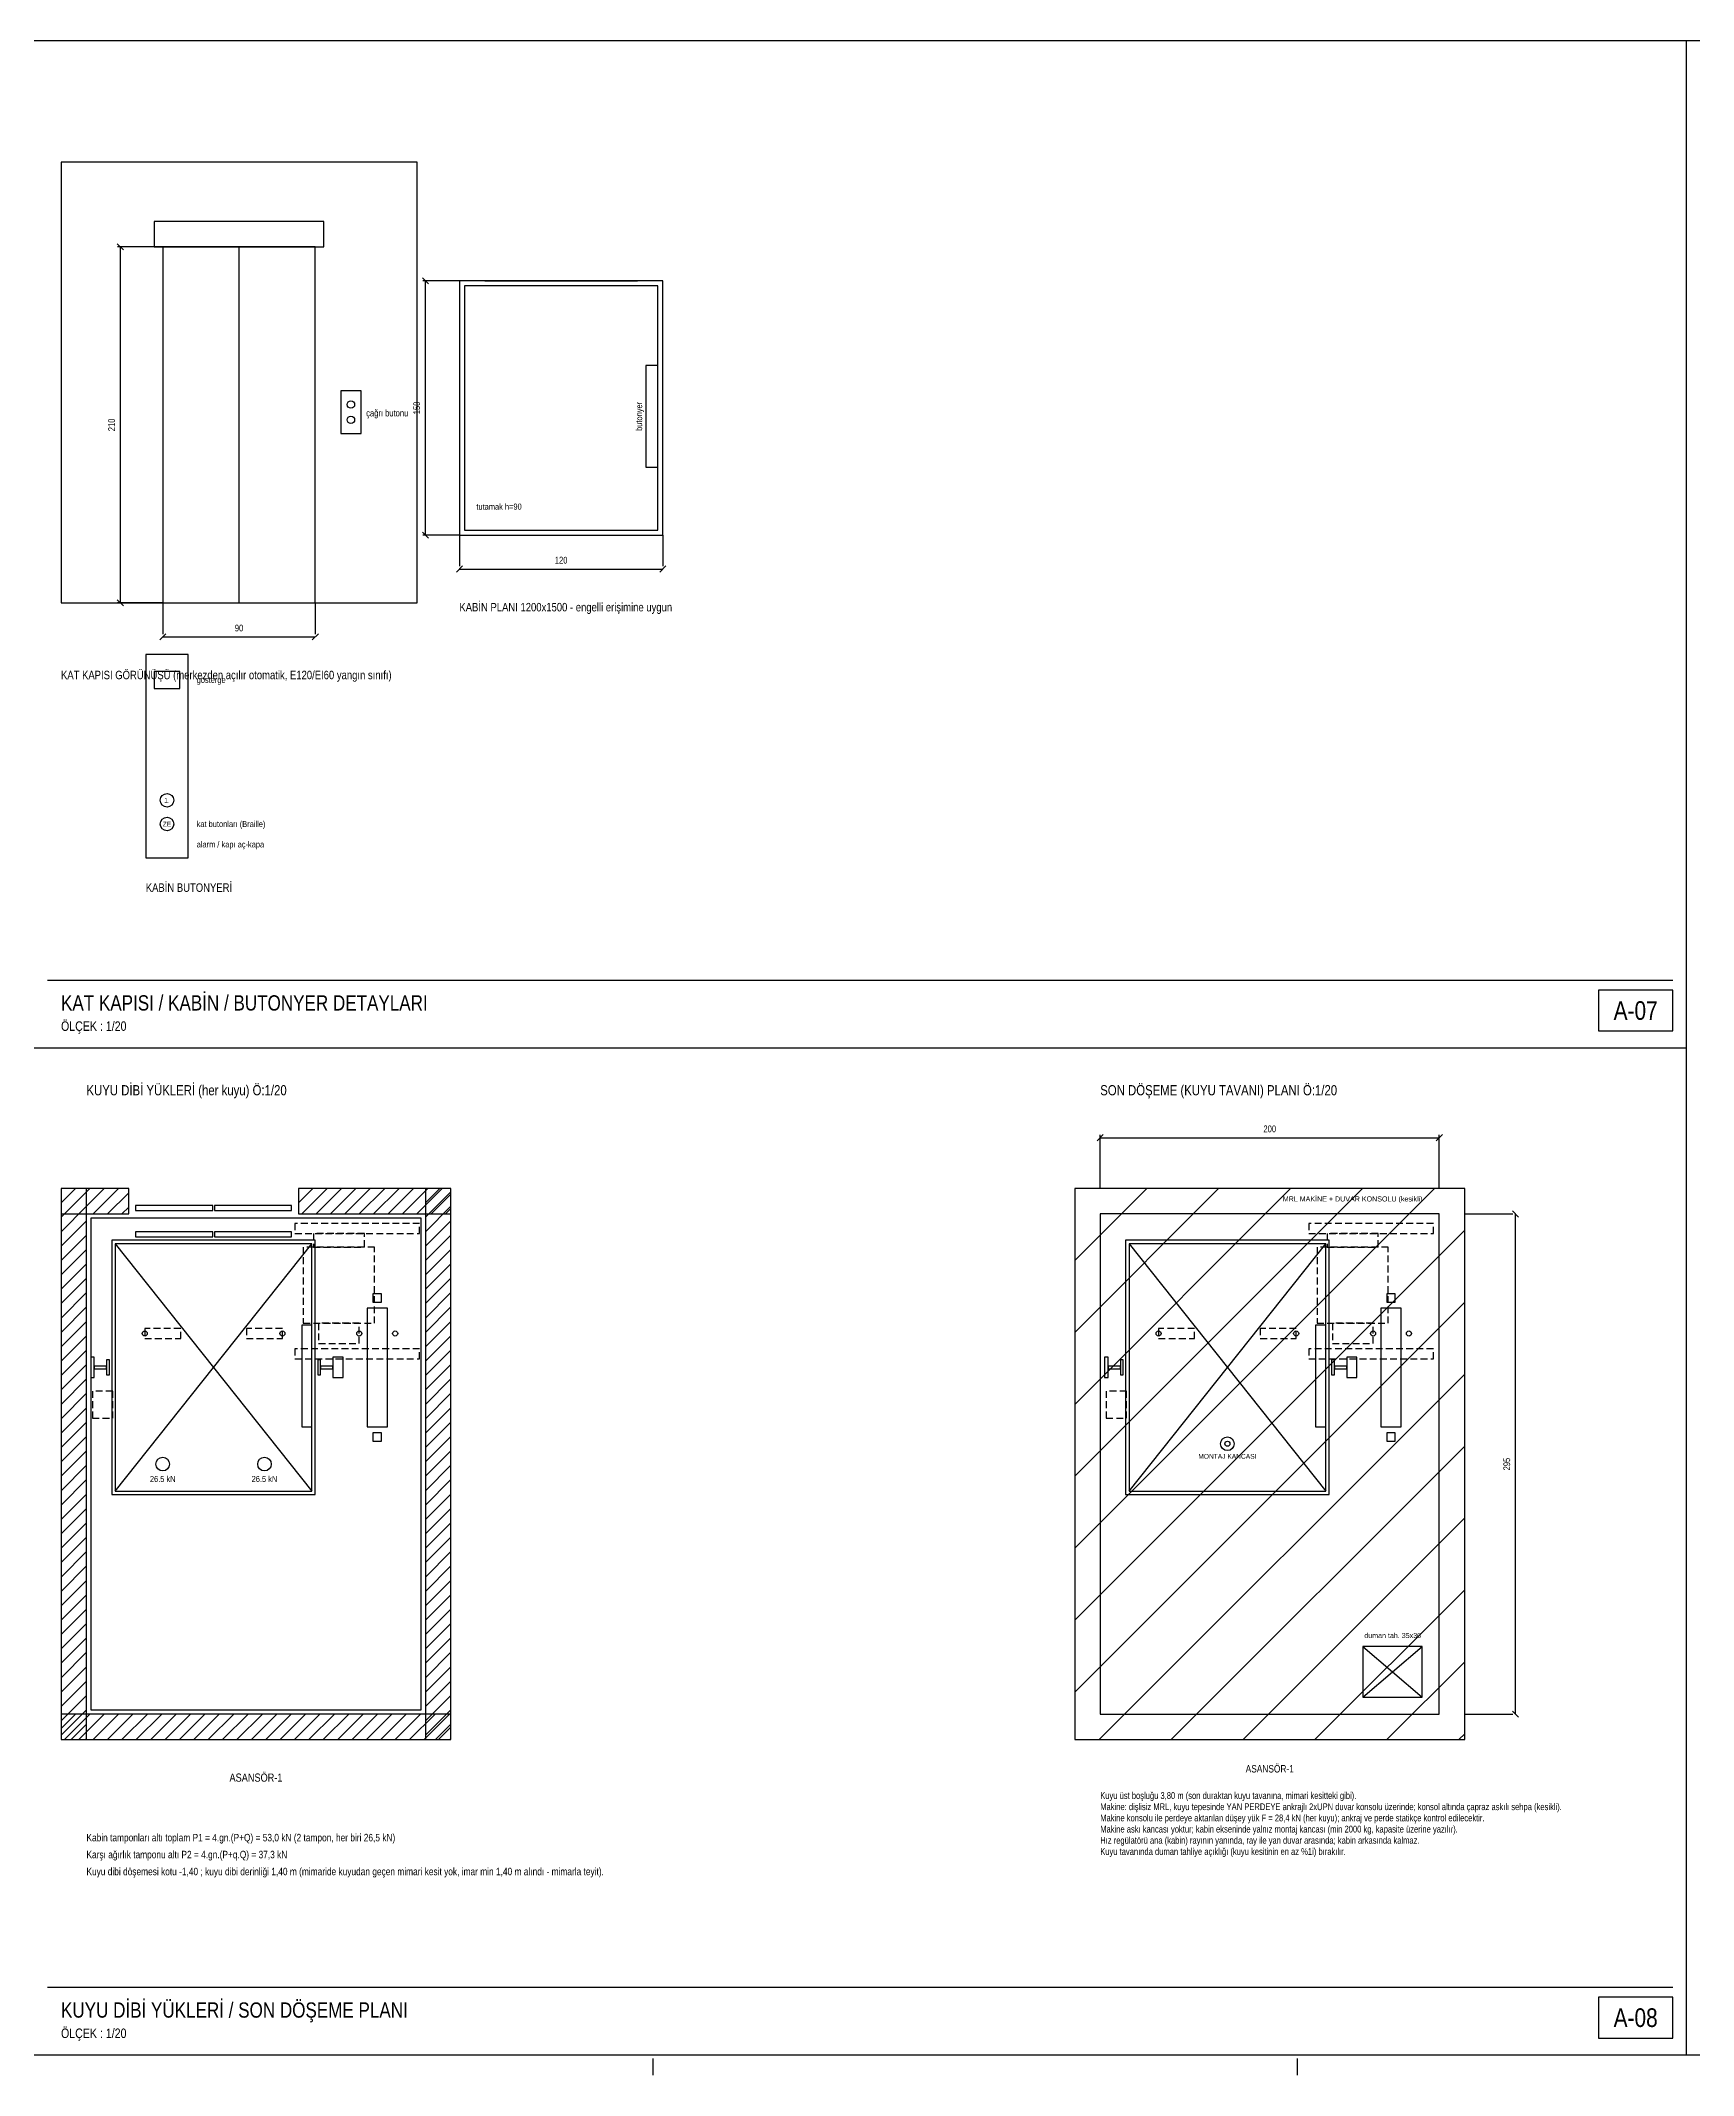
# Model space of a CAD drawing. Header units: centimetres. Extents: x 0 to 12606, y -30 to 2970.
# Drawn here: x 5847 to 8284, y -30 to 2970 of the extents above; entities that cross this region are included whole.
import ezdxf
from ezdxf.enums import TextEntityAlignment as Align

# ---------------------------------------------------------------- set-up
doc = ezdxf.new("R2010")
doc.units = ezdxf.units.CM
doc.linetypes.add('CENTER', pattern=[40, 25, -5, 5, -5])
doc.linetypes.add('DASHED', pattern=[15, 10, -5])
for name, color, linetype in [('SCOTT-ANTET', 4, 'CONTINUOUS'), ('SCOTT-BASLIK', 5, 'CONTINUOUS'), ('SCOTT-CERCEVE', 7, 'CONTINUOUS'), ('SCOTT-DUVAR', 7, 'CONTINUOUS'), ('SCOTT-EKSEN', 8, 'CENTER'), ('SCOTT-HALAT', 6, 'CONTINUOUS'), ('SCOTT-KA', 30, 'CONTINUOUS'), ('SCOTT-KABIN', 5, 'CONTINUOUS'), ('SCOTT-KAPI', 3, 'CONTINUOUS'), ('SCOTT-MOTOR', 6, 'CONTINUOUS'), ('SCOTT-MOTOR-GIZLI', 6, 'DASHED'), ('SCOTT-OLCU', 3, 'CONTINUOUS'), ('SCOTT-RAY', 1, 'CONTINUOUS'), ('SCOTT-SIVA', 8, 'CONTINUOUS'), ('SCOTT-TARAMA', 8, 'CONTINUOUS'), ('SCOTT-YAZI', 4, 'CONTINUOUS'), ('SCOTT-YUK', 1, 'CONTINUOUS')]:
    doc.layers.add(name, color=color, linetype=linetype)
doc.styles.get("Standard").update_dxf_attribs({"font": 'arial.ttf', "width": 0.8})

msp = doc.modelspace()

# ---------------------------------------------------------------- linework, layer by layer
at = {"layer": 'SCOTT-ANTET'}
for p, q in [((5856.6, 1585), (8253.7, 1585)), ((5856.6, 100), (8253.7, 100))]:
    msp.add_line(p, q, dxfattribs=at)
for points in [[(8143.7, 1510), (8253.7, 1510), (8253.7, 1570), (8143.7, 1570)], [(8143.7, 25), (8253.7, 25), (8253.7, 85), (8143.7, 85)]]:
    msp.add_lwpolyline(points, close=True, dxfattribs=at)
at = {"layer": 'SCOTT-CERCEVE'}
for p, q in [((8273.7, 0), (8273.7, 2970)), ((5836.6, 1485), (8273.7, 1485))]:
    msp.add_line(p, q, dxfattribs=at)
for points in [[(0, 0), (12605.9, 0), (12605.9, 2970), (0, 2970)], [(100, 0), (12580.9, 0), (12580.9, 2970), (100, 2970)]]:
    msp.add_lwpolyline(points, close=True, dxfattribs=at)
at = {"layer": 'SCOTT-DUVAR'}
for points in [[(5876.6, 2141), (6401.6, 2141), (6401.6, 2791), (5876.6, 2791)], [(5876.6, 465), (5914.1, 465), (5914.1, 1277.5), (5876.6, 1277.5)], [(5876.6, 1240), (5976.6, 1240), (5976.6, 1277.5), (5876.6, 1277.5)], [(6226.6, 1240), (6451.6, 1240), (6451.6, 1277.5), (6226.6, 1277.5)], [(6414.1, 465), (6451.6, 465), (6451.6, 1277.5), (6414.1, 1277.5)], [(7371.6, 465), (7946.6, 465), (7946.6, 1277.5), (7371.6, 1277.5)], [(5876.6, 465), (6451.6, 465), (6451.6, 502.5), (5876.6, 502.5)]]:
    msp.add_lwpolyline(points, close=True, dxfattribs=at)
at = {"layer": 'SCOTT-EKSEN'}
for p, q in [((6750, -30), (6750, -5)), ((7700, -30), (7700, -5))]:
    msp.add_line(p, q, dxfattribs=at)
at = {"layer": 'SCOTT-HALAT'}
for centre in [(6000.1, 1063.8), (6203.1, 1063.8), (6316.4, 1063.8), (6369.4, 1063.8), (7495.1, 1063.8), (7698.1, 1063.8), (7811.4, 1063.8), (7864.4, 1063.8)]:
    msp.add_circle(centre, 3.75, dxfattribs=at)
at = {"layer": 'SCOTT-KA'}
for points in [[(6327.9, 926.2), (6357.9, 926.2), (6357.9, 1101.2), (6327.9, 1101.2)], [(7822.9, 926.2), (7852.9, 926.2), (7852.9, 1101.2), (7822.9, 1101.2)]]:
    msp.add_lwpolyline(points, close=True, dxfattribs=at)
at = {"layer": 'SCOTT-KABIN'}
for p, q in [((6471.6, 2466), (6471.6, 2466)), ((5956.6, 831.2), (6246.6, 1196.2)), ((5956.6, 1196.2), (6246.6, 831.2)), ((7451.6, 831.2), (7741.6, 1196.2)), ((7451.6, 1196.2), (7741.6, 831.2))]:
    msp.add_line(p, q, dxfattribs=at)
for points in [[(6464.1, 2241), (6764.1, 2241), (6764.1, 2616), (6464.1, 2616)], [(6471.6, 2248.5), (6756.6, 2248.5), (6756.6, 2608.5), (6471.6, 2608.5)], [(6739.1, 2341), (6756.6, 2341), (6756.6, 2491), (6739.1, 2491)], [(6001.6, 1765), (6064.1, 1765), (6064.1, 2065), (6001.6, 2065)], [(6014.1, 2015), (6051.6, 2015), (6051.6, 2040), (6014.1, 2040)], [(5951.6, 826.2), (6251.6, 826.2), (6251.6, 1201.2), (5951.6, 1201.2)], [(7446.6, 826.2), (7746.6, 826.2), (7746.6, 1201.2), (7446.6, 1201.2)], [(5956.6, 831.2), (6246.6, 831.2), (6246.6, 1196.2), (5956.6, 1196.2)], [(7451.6, 831.2), (7741.6, 831.2), (7741.6, 1196.2), (7451.6, 1196.2)], [(6231.6, 926.2), (6246.6, 926.2), (6246.6, 1076.2), (6231.6, 1076.2)], [(7726.6, 926.2), (7741.6, 926.2), (7741.6, 1076.2), (7726.6, 1076.2)]]:
    msp.add_lwpolyline(points, close=True, dxfattribs=at)
for centre in [(6032.9, 1850), (6032.9, 1815)]:
    msp.add_circle(centre, 10, dxfattribs=at)
at = {"layer": 'SCOTT-KAPI'}
for p, q in [((6139.1, 2141), (6139.1, 2666)), ((6501.6, 2616), (6726.6, 2616))]:
    msp.add_line(p, q, dxfattribs=at)
for points in [[(6014.1, 2666), (6264.1, 2666), (6264.1, 2703.5), (6014.1, 2703.5)], [(6026.6, 2141), (6251.6, 2141), (6251.6, 2666), (6026.6, 2666)], [(6289.1, 2391), (6319.1, 2391), (6319.1, 2453.5), (6289.1, 2453.5)], [(5986.6, 1245), (6100.4, 1245), (6100.4, 1252.5), (5986.6, 1252.5)], [(6102.9, 1245), (6216.6, 1245), (6216.6, 1252.5), (6102.9, 1252.5)], [(5986.6, 1206.2), (6100.4, 1206.2), (6100.4, 1213.8), (5986.6, 1213.8)], [(6102.9, 1206.2), (6216.6, 1206.2), (6216.6, 1213.8), (6102.9, 1213.8)]]:
    msp.add_lwpolyline(points, close=True, dxfattribs=at)
for centre in [(6304.1, 2433.5), (6304.1, 2411)]:
    msp.add_circle(centre, 5.5, dxfattribs=at)
at = {"layer": 'SCOTT-MOTOR'}
for p, q in [((7796.6, 527.5), (7884.1, 602.5)), ((7796.6, 602.5), (7884.1, 527.5))]:
    msp.add_line(p, q, dxfattribs=at)
msp.add_lwpolyline([(7796.6, 527.5), (7884.1, 527.5), (7884.1, 602.5), (7796.6, 602.5)], close=True, dxfattribs=at)
for radius in [10, 3.75]:
    msp.add_circle((7596.6, 901.2), radius, dxfattribs=at)
at = {"layer": 'SCOTT-MOTOR-GIZLI'}
for points in [[(6221.6, 1211.2), (6405.4, 1211.2), (6405.4, 1226.2), (6221.6, 1226.2)], [(6248.9, 1191.2), (6323.9, 1191.2), (6323.9, 1211.2), (6248.9, 1211.2)], [(7716.6, 1211.2), (7900.4, 1211.2), (7900.4, 1226.2), (7716.6, 1226.2)], [(7743.9, 1191.2), (7818.9, 1191.2), (7818.9, 1211.2), (7743.9, 1211.2)], [(6233.9, 1078.8), (6338.9, 1078.8), (6338.9, 1191.2), (6233.9, 1191.2)], [(7728.9, 1078.8), (7833.9, 1078.8), (7833.9, 1191.2), (7728.9, 1191.2)], [(6000.1, 1056.2), (6053.1, 1056.2), (6053.1, 1071.2), (6000.1, 1071.2)], [(6150.1, 1056.2), (6203.1, 1056.2), (6203.1, 1071.2), (6150.1, 1071.2)], [(6256.4, 1048.8), (6316.4, 1048.8), (6316.4, 1078.8), (6256.4, 1078.8)], [(7495.1, 1056.2), (7548.1, 1056.2), (7548.1, 1071.2), (7495.1, 1071.2)], [(7645.1, 1056.2), (7698.1, 1056.2), (7698.1, 1071.2), (7645.1, 1071.2)], [(7751.4, 1048.8), (7811.4, 1048.8), (7811.4, 1078.8), (7751.4, 1078.8)], [(6221.6, 1026.2), (6405.4, 1026.2), (6405.4, 1041.2), (6221.6, 1041.2)], [(7716.6, 1026.2), (7900.4, 1026.2), (7900.4, 1041.2), (7716.6, 1041.2)], [(5922.9, 938.8), (5952.9, 938.8), (5952.9, 978.8), (5922.9, 978.8)], [(7417.9, 938.8), (7447.9, 938.8), (7447.9, 978.8), (7417.9, 978.8)]]:
    msp.add_lwpolyline(points, close=True, dxfattribs=at)
at = {"layer": 'SCOTT-OLCU'}
for p, q in [((5968.6, 2661.5), (5959.6, 2670.5)), ((6026.6, 2666), (5960.1, 2666)), ((5964.1, 2141), (5964.1, 2666)), ((6418.6, 2611.5), (6409.6, 2620.5)), ((6464.1, 2616), (6410.1, 2616)), ((6414.1, 2241), (6414.1, 2616)), ((6418.6, 2236.5), (6409.6, 2245.5)), ((6464.1, 2241), (6410.1, 2241)), ((6464.1, 2241), (6464.1, 2195)), ((6764.1, 2241), (6764.1, 2195)), ((6459.6, 2186.5), (6468.6, 2195.5)), ((6464.1, 2191), (6764.1, 2191)), ((6759.6, 2186.5), (6768.6, 2195.5)), ((5968.6, 2136.5), (5959.6, 2145.5)), ((6026.6, 2141), (5960.1, 2141)), ((6026.6, 2141), (6026.6, 2095)), ((6251.6, 2141), (6251.6, 2095)), ((6022.1, 2086.5), (6031.1, 2095.5)), ((6026.6, 2091), (6251.6, 2091)), ((6247.1, 2086.5), (6256.1, 2095.5)), ((7404.6, 1348), (7413.6, 1357)), ((7409.1, 1277.5), (7409.1, 1356.5)), ((7409.1, 1352.5), (7909.1, 1352.5)), ((7904.6, 1348), (7913.6, 1357)), ((7909.1, 1277.5), (7909.1, 1356.5)), ((7946.6, 1240), (8017.6, 1240)), ((8026.1, 1235.5), (8017.1, 1244.5)), ((8021.6, 502.5), (8021.6, 1240)), ((7946.6, 502.5), (8017.6, 502.5)), ((8026.1, 498), (8017.1, 507))]:
    msp.add_line(p, q, dxfattribs=at)
at = {"layer": 'SCOTT-RAY'}
for points in [[(6336.6, 1110), (6349.1, 1110), (6349.1, 1122.5), (6336.6, 1122.5)], [(7831.6, 1110), (7844.1, 1110), (7844.1, 1122.5), (7831.6, 1122.5)], [(5920.4, 998.8), (5925.6, 998.8), (5925.6, 1028.8), (5920.4, 1028.8)], [(5943.9, 1002.6), (5947.9, 1002.6), (5947.9, 1024.9), (5943.9, 1024.9)], [(6255.4, 1002.6), (6259.4, 1002.6), (6259.4, 1024.9), (6255.4, 1024.9)], [(6277.6, 998.8), (6292.6, 998.8), (6292.6, 1028.8), (6277.6, 1028.8)], [(7415.4, 998.8), (7420.6, 998.8), (7420.6, 1028.8), (7415.4, 1028.8)], [(7438.9, 1002.6), (7442.9, 1002.6), (7442.9, 1024.9), (7438.9, 1024.9)], [(7750.4, 1002.6), (7754.4, 1002.6), (7754.4, 1024.9), (7750.4, 1024.9)], [(7772.6, 998.8), (7787.6, 998.8), (7787.6, 1028.8), (7772.6, 1028.8)], [(5925.6, 1011.8), (5943.9, 1011.8), (5943.9, 1015.8), (5925.6, 1015.8)], [(6259.4, 1011.8), (6277.6, 1011.8), (6277.6, 1015.8), (6259.4, 1015.8)], [(7420.6, 1011.8), (7438.9, 1011.8), (7438.9, 1015.8), (7420.6, 1015.8)], [(7754.4, 1011.8), (7772.6, 1011.8), (7772.6, 1015.8), (7754.4, 1015.8)], [(6336.6, 905), (6349.1, 905), (6349.1, 917.5), (6336.6, 917.5)], [(7831.6, 905), (7844.1, 905), (7844.1, 917.5), (7831.6, 917.5)]]:
    msp.add_lwpolyline(points, close=True, dxfattribs=at)
at = {"layer": 'SCOTT-SIVA'}
for points in [[(5920.4, 508.8), (6407.9, 508.8), (6407.9, 1233.8), (5920.4, 1233.8)], [(7409.1, 502.5), (7909.1, 502.5), (7909.1, 1240), (7409.1, 1240)]]:
    msp.add_lwpolyline(points, close=True, dxfattribs=at)
at = {"layer": 'SCOTT-TARAMA'}
for p, q in [((5876.6, 1256.3), (5897.8, 1277.5)), ((5876.6, 1256.3), (5897.8, 1277.5)), ((5876.6, 1235.1), (5914.1, 1272.6)), ((5881.5, 1240), (5919, 1277.5)), ((5902.8, 1240), (5940.3, 1277.5)), ((5924, 1240), (5961.5, 1277.5)), ((5945.2, 1240), (5976.6, 1271.4)), ((6226.6, 1256.3), (6247.8, 1277.5)), ((6231.5, 1240), (6269, 1277.5)), ((6252.8, 1240), (6290.3, 1277.5)), ((6274, 1240), (6311.5, 1277.5)), ((6295.2, 1240), (6332.7, 1277.5)), ((6316.4, 1240), (6353.9, 1277.5)), ((6337.6, 1240), (6375.1, 1277.5)), ((6358.8, 1240), (6396.3, 1277.5)), ((6380, 1240), (6417.5, 1277.5)), ((6401.2, 1240), (6438.7, 1277.5)), ((6414.1, 1256.3), (6435.3, 1277.5)), ((6414.1, 1235.1), (6451.6, 1272.6)), ((6422.5, 1240), (6451.6, 1269.2)), ((7371.6, 1171.4), (7477.7, 1277.5)), ((7371.6, 1065.4), (7583.7, 1277.5)), ((7371.6, 959.3), (7689.8, 1277.5)), ((7371.6, 853.2), (7795.9, 1277.5)), ((7371.6, 747.2), (7901.9, 1277.5)), ((5876.6, 1213.9), (5914.1, 1251.4)), ((5876.6, 1192.6), (5914.1, 1230.1)), ((5966.4, 1240), (5976.6, 1250.2)), ((6414.1, 1213.9), (6451.6, 1251.4)), ((6414.1, 1192.6), (6451.6, 1230.1)), ((6443.7, 1240), (6451.6, 1247.9)), ((5876.6, 1171.4), (5914.1, 1208.9)), ((6414.1, 1171.4), (6451.6, 1208.9)), ((7371.6, 641.1), (7946.6, 1216.1)), ((5876.6, 1150.2), (5914.1, 1187.7)), ((6414.1, 1150.2), (6451.6, 1187.7)), ((5876.6, 1129), (5914.1, 1166.5)), ((5876.6, 1107.8), (5914.1, 1145.3)), ((6414.1, 1129), (6451.6, 1166.5)), ((6414.1, 1107.8), (6451.6, 1145.3)), ((5876.6, 1086.6), (5914.1, 1124.1)), ((6414.1, 1086.6), (6451.6, 1124.1)), ((7371.6, 535), (7946.6, 1110)), ((5876.6, 1065.4), (5914.1, 1102.9)), ((5876.6, 1044.2), (5914.1, 1081.7)), ((6414.1, 1065.4), (6451.6, 1102.9)), ((6414.1, 1044.2), (6451.6, 1081.7)), ((5876.6, 1022.9), (5914.1, 1060.4)), ((6414.1, 1022.9), (6451.6, 1060.4)), ((5876.6, 1001.7), (5914.1, 1039.2)), ((6414.1, 1001.7), (6451.6, 1039.2)), ((5876.6, 980.5), (5914.1, 1018)), ((5876.6, 959.3), (5914.1, 996.8)), ((6414.1, 980.5), (6451.6, 1018)), ((6414.1, 959.3), (6451.6, 996.8)), ((7407.6, 465), (7946.6, 1004)), ((5876.6, 938.1), (5914.1, 975.6)), ((6414.1, 938.1), (6451.6, 975.6)), ((5876.6, 916.9), (5914.1, 954.4)), ((5876.6, 895.7), (5914.1, 933.2)), ((6414.1, 916.9), (6451.6, 954.4)), ((6414.1, 895.7), (6451.6, 933.2)), ((5876.6, 874.5), (5914.1, 912)), ((6414.1, 874.5), (6451.6, 912)), ((5876.6, 853.2), (5914.1, 890.7)), ((6414.1, 853.2), (6451.6, 890.7)), ((7513.7, 465), (7946.6, 897.9)), ((5876.6, 832), (5914.1, 869.5)), ((5876.6, 810.8), (5914.1, 848.3)), ((6414.1, 832), (6451.6, 869.5)), ((6414.1, 810.8), (6451.6, 848.3)), ((5876.6, 789.6), (5914.1, 827.1)), ((6414.1, 789.6), (6451.6, 827.1)), ((5876.6, 768.4), (5914.1, 805.9)), ((5876.6, 747.2), (5914.1, 784.7)), ((6414.1, 768.4), (6451.6, 805.9)), ((6414.1, 747.2), (6451.6, 784.7)), ((7619.8, 465), (7946.6, 791.9)), ((5876.6, 726), (5914.1, 763.5)), ((6414.1, 726), (6451.6, 763.5)), ((5876.6, 704.7), (5914.1, 742.2)), ((5876.6, 683.5), (5914.1, 721)), ((6414.1, 704.7), (6451.6, 742.2)), ((6414.1, 683.5), (6451.6, 721)), ((5876.6, 662.3), (5914.1, 699.8)), ((6414.1, 662.3), (6451.6, 699.8)), ((5876.6, 641.1), (5914.1, 678.6)), ((6414.1, 641.1), (6451.6, 678.6)), ((7725.8, 465), (7946.6, 685.8)), ((5876.6, 619.9), (5914.1, 657.4)), ((5876.6, 598.7), (5914.1, 636.2)), ((6414.1, 619.9), (6451.6, 657.4)), ((6414.1, 598.7), (6451.6, 636.2)), ((5876.6, 577.5), (5914.1, 615)), ((6414.1, 577.5), (6451.6, 615)), ((5876.6, 556.3), (5914.1, 593.8)), ((5876.6, 535), (5914.1, 572.5)), ((6414.1, 556.3), (6451.6, 593.8)), ((6414.1, 535), (6451.6, 572.5)), ((7831.9, 465), (7946.6, 579.7)), ((5876.6, 513.8), (5914.1, 551.3)), ((6414.1, 513.8), (6451.6, 551.3)), ((5876.6, 492.6), (5914.1, 530.1)), ((6414.1, 492.6), (6451.6, 530.1)), ((5876.6, 471.4), (5914.1, 508.9)), ((5876.6, 481.3), (5897.8, 502.5)), ((5881.5, 465), (5919, 502.5)), ((5891.4, 465), (5914.1, 487.7)), ((5902.8, 465), (5940.3, 502.5)), ((5924, 465), (5961.5, 502.5)), ((5945.2, 465), (5982.7, 502.5)), ((5966.4, 465), (6003.9, 502.5)), ((5987.6, 465), (6025.1, 502.5)), ((6008.8, 465), (6046.3, 502.5)), ((6030, 465), (6067.5, 502.5)), ((6051.2, 465), (6088.7, 502.5)), ((6072.5, 465), (6110, 502.5)), ((6093.7, 465), (6131.2, 502.5)), ((6114.9, 465), (6152.4, 502.5)), ((6136.1, 465), (6173.6, 502.5)), ((6157.3, 465), (6194.8, 502.5)), ((6178.5, 465), (6216, 502.5)), ((6199.7, 465), (6237.2, 502.5)), ((6220.9, 465), (6258.4, 502.5)), ((6242.2, 465), (6279.7, 502.5)), ((6263.4, 465), (6300.9, 502.5)), ((6284.6, 465), (6322.1, 502.5)), ((6305.8, 465), (6343.3, 502.5)), ((6327, 465), (6364.5, 502.5)), ((6348.2, 465), (6385.7, 502.5)), ((6369.4, 465), (6406.9, 502.5)), ((6390.7, 465), (6428.2, 502.5)), ((6411.9, 465), (6449.4, 502.5)), ((6414.1, 471.4), (6451.6, 508.9)), ((6428.9, 465), (6451.6, 487.7)), ((6433.1, 465), (6451.6, 483.5)), ((5912.6, 465), (5914.1, 466.5)), ((6450.1, 465), (6451.6, 466.5)), ((7938, 465), (7946.6, 473.7))]:
    msp.add_line(p, q, dxfattribs=at)
at = {"layer": 'SCOTT-YUK'}
for centre in [(6026.6, 871.2), (6176.6, 871.2)]:
    msp.add_circle(centre, 10, dxfattribs=at)

# ---------------------------------------------------------------- texts
at = {"layer": 'SCOTT-ANTET', "width": 0.8}
for s, p in [('A-07', (8198.7, 1540)), ('A-08', (8198.7, 55))]:
    msp.add_text(s, height=27.5, dxfattribs=at).set_placement(p, align=Align.MIDDLE_CENTER)
for p in [(5876.6, 1510), (5876.6, 25)]:
    msp.add_text('ÖLÇEK : 1/20', height=14, dxfattribs=at).set_placement(p)
at = {"layer": 'SCOTT-BASLIK', "width": 0.8}
for s, height, p in [('KABİN PLANI 1200x1500 - engelli erişimine uygun', 12.5, (6464.1, 2128.5)), ('KAT KAPISI GÖRÜNÜŞÜ (merkezden açılır otomatik, E120/EI60 yangın sınıfı)', 12.5, (5876.6, 2028.5)), ('KABİN BUTONYERİ', 12.5, (6001.6, 1715)), ('KAT KAPISI / KABİN / BUTONYER DETAYLARI', 22.5, (5876.6, 1540)), ('KUYU DİBİ YÜKLERİ (her kuyu) Ö:1/20', 15, (5914.1, 1415)), ('SON DÖŞEME (KUYU TAVANI) PLANI Ö:1/20', 15, (7409.1, 1415)), ('KUYU DİBİ YÜKLERİ / SON DÖŞEME PLANI', 22.5, (5876.6, 55))]:
    msp.add_text(s, height=height, dxfattribs=at).set_placement(p)
for height, p in [(11, (7659.1, 427.5)), (12.1, (6164.1, 415))]:
    msp.add_text('ASANSÖR-1', height=height, dxfattribs=at).set_placement(p, align=Align.TOP_CENTER)
at = {"layer": 'SCOTT-MOTOR', "width": 0.8}
for s, p in [('MRL MAKİNE + DUVAR KONSOLU (kesikli)', (7781.4, 1256.2)), ('duman tah. 35x30', (7840.4, 612.5))]:
    msp.add_text(s, height=7.5, dxfattribs=at).set_placement(p, align=Align.BOTTOM_CENTER)
msp.add_text('MONTAJ KANCASI', height=7, dxfattribs=at).set_placement((7596.6, 886.2), align=Align.TOP_CENTER)
at = {"layer": 'SCOTT-OLCU', "width": 0.8}
for s, p in [('150', (6409.1, 2428.5)), ('210', (5959.1, 2403.5)), ('295', (8016.6, 871.2))]:
    msp.add_text(s, height=10, rotation=90, dxfattribs=at).set_placement(p, align=Align.BOTTOM_CENTER)
for s, p in [('120', (6614.1, 2196)), ('90', (6139.1, 2096)), ('200', (7659.1, 1357.5))]:
    msp.add_text(s, height=10, dxfattribs=at).set_placement(p, align=Align.BOTTOM_CENTER)
at = {"layer": 'SCOTT-YAZI', "width": 0.8}
msp.add_text('butonyer', height=9, rotation=90, dxfattribs=at).set_placement((6729.1, 2416), align=Align.MIDDLE_CENTER)
for s, height, p in [('çağrı butonu', 10, (6326.6, 2421)), ('gösterge', 9, (6076.6, 2027.5)), ('kat butonları (Braille)', 9, (6076.6, 1815)), ('alarm / kapı aç-kapa', 9, (6076.6, 1785))]:
    msp.add_text(s, height=height, dxfattribs=at).set_placement(p, align=Align.MIDDLE_LEFT)
for s, height, p in [('tutamak h=90', 9, (6489.1, 2278.5)), ('Kuyu üst boşluğu 3,80 m (son duraktan kuyu tavanına, mimari kesitteki gibi).', 10, (7409.1, 377.5)), ('Makine: dişlisiz MRL, kuyu tepesinde YAN PERDEYE ankrajlı 2xUPN duvar konsolu üzerinde; konsol altında çapraz askılı sehpa (kesikli).', 10, (7409.1, 361)), ('Makine konsolu ile perdeye aktarılan düşey yük F = 28,4 kN (her kuyu); ankraj ve perde statikçe kontrol edilecektir.', 10, (7409.1, 344.5)), ('Makine askı kancası yoktur; kabin ekseninde yalnız montaj kancası (min 2000 kg, kapasite üzerine yazılır).', 10, (7409.1, 328)), ('Kabin tamponları altı toplam P1 = 4.gn.(P+Q) = 53,0 kN (2 tampon, her biri 26,5 kN)', 11, (5914.1, 315)), ('Karşı ağırlık tamponu altı P2 = 4.gn.(P+q.Q) = 37,3 kN', 11, (5914.1, 290)), ('Hız regülatörü ana (kabin) rayının yanında, ray ile yan duvar arasında; kabin arkasında kalmaz.', 10, (7409.1, 311.5)), ('Kuyu tavanında duman tahliye açıklığı (kuyu kesitinin en az %1i) bırakılır.', 10, (7409.1, 295)), ('Kuyu dibi döşemesi kotu -1,40 ; kuyu dibi derinliği 1,40 m (mimaride kuyudan geçen mimari kesit yok, imar min 1,40 m alındı - mimarla teyit).', 11, (5914.1, 265))]:
    msp.add_text(s, height=height, dxfattribs=at).set_placement(p)
for s, p in [('1.', (6032.9, 1850)), ('ZE', (6032.9, 1815))]:
    msp.add_text(s, height=7, dxfattribs=at).set_placement(p, align=Align.MIDDLE_CENTER)
at = {"layer": 'SCOTT-YUK', "width": 0.8}
for p in [(6026.6, 853.8), (6176.6, 853.8)]:
    msp.add_text('26.5 kN', height=9, dxfattribs=at).set_placement(p, align=Align.TOP_CENTER)

doc.saveas('drawing.dxf')
